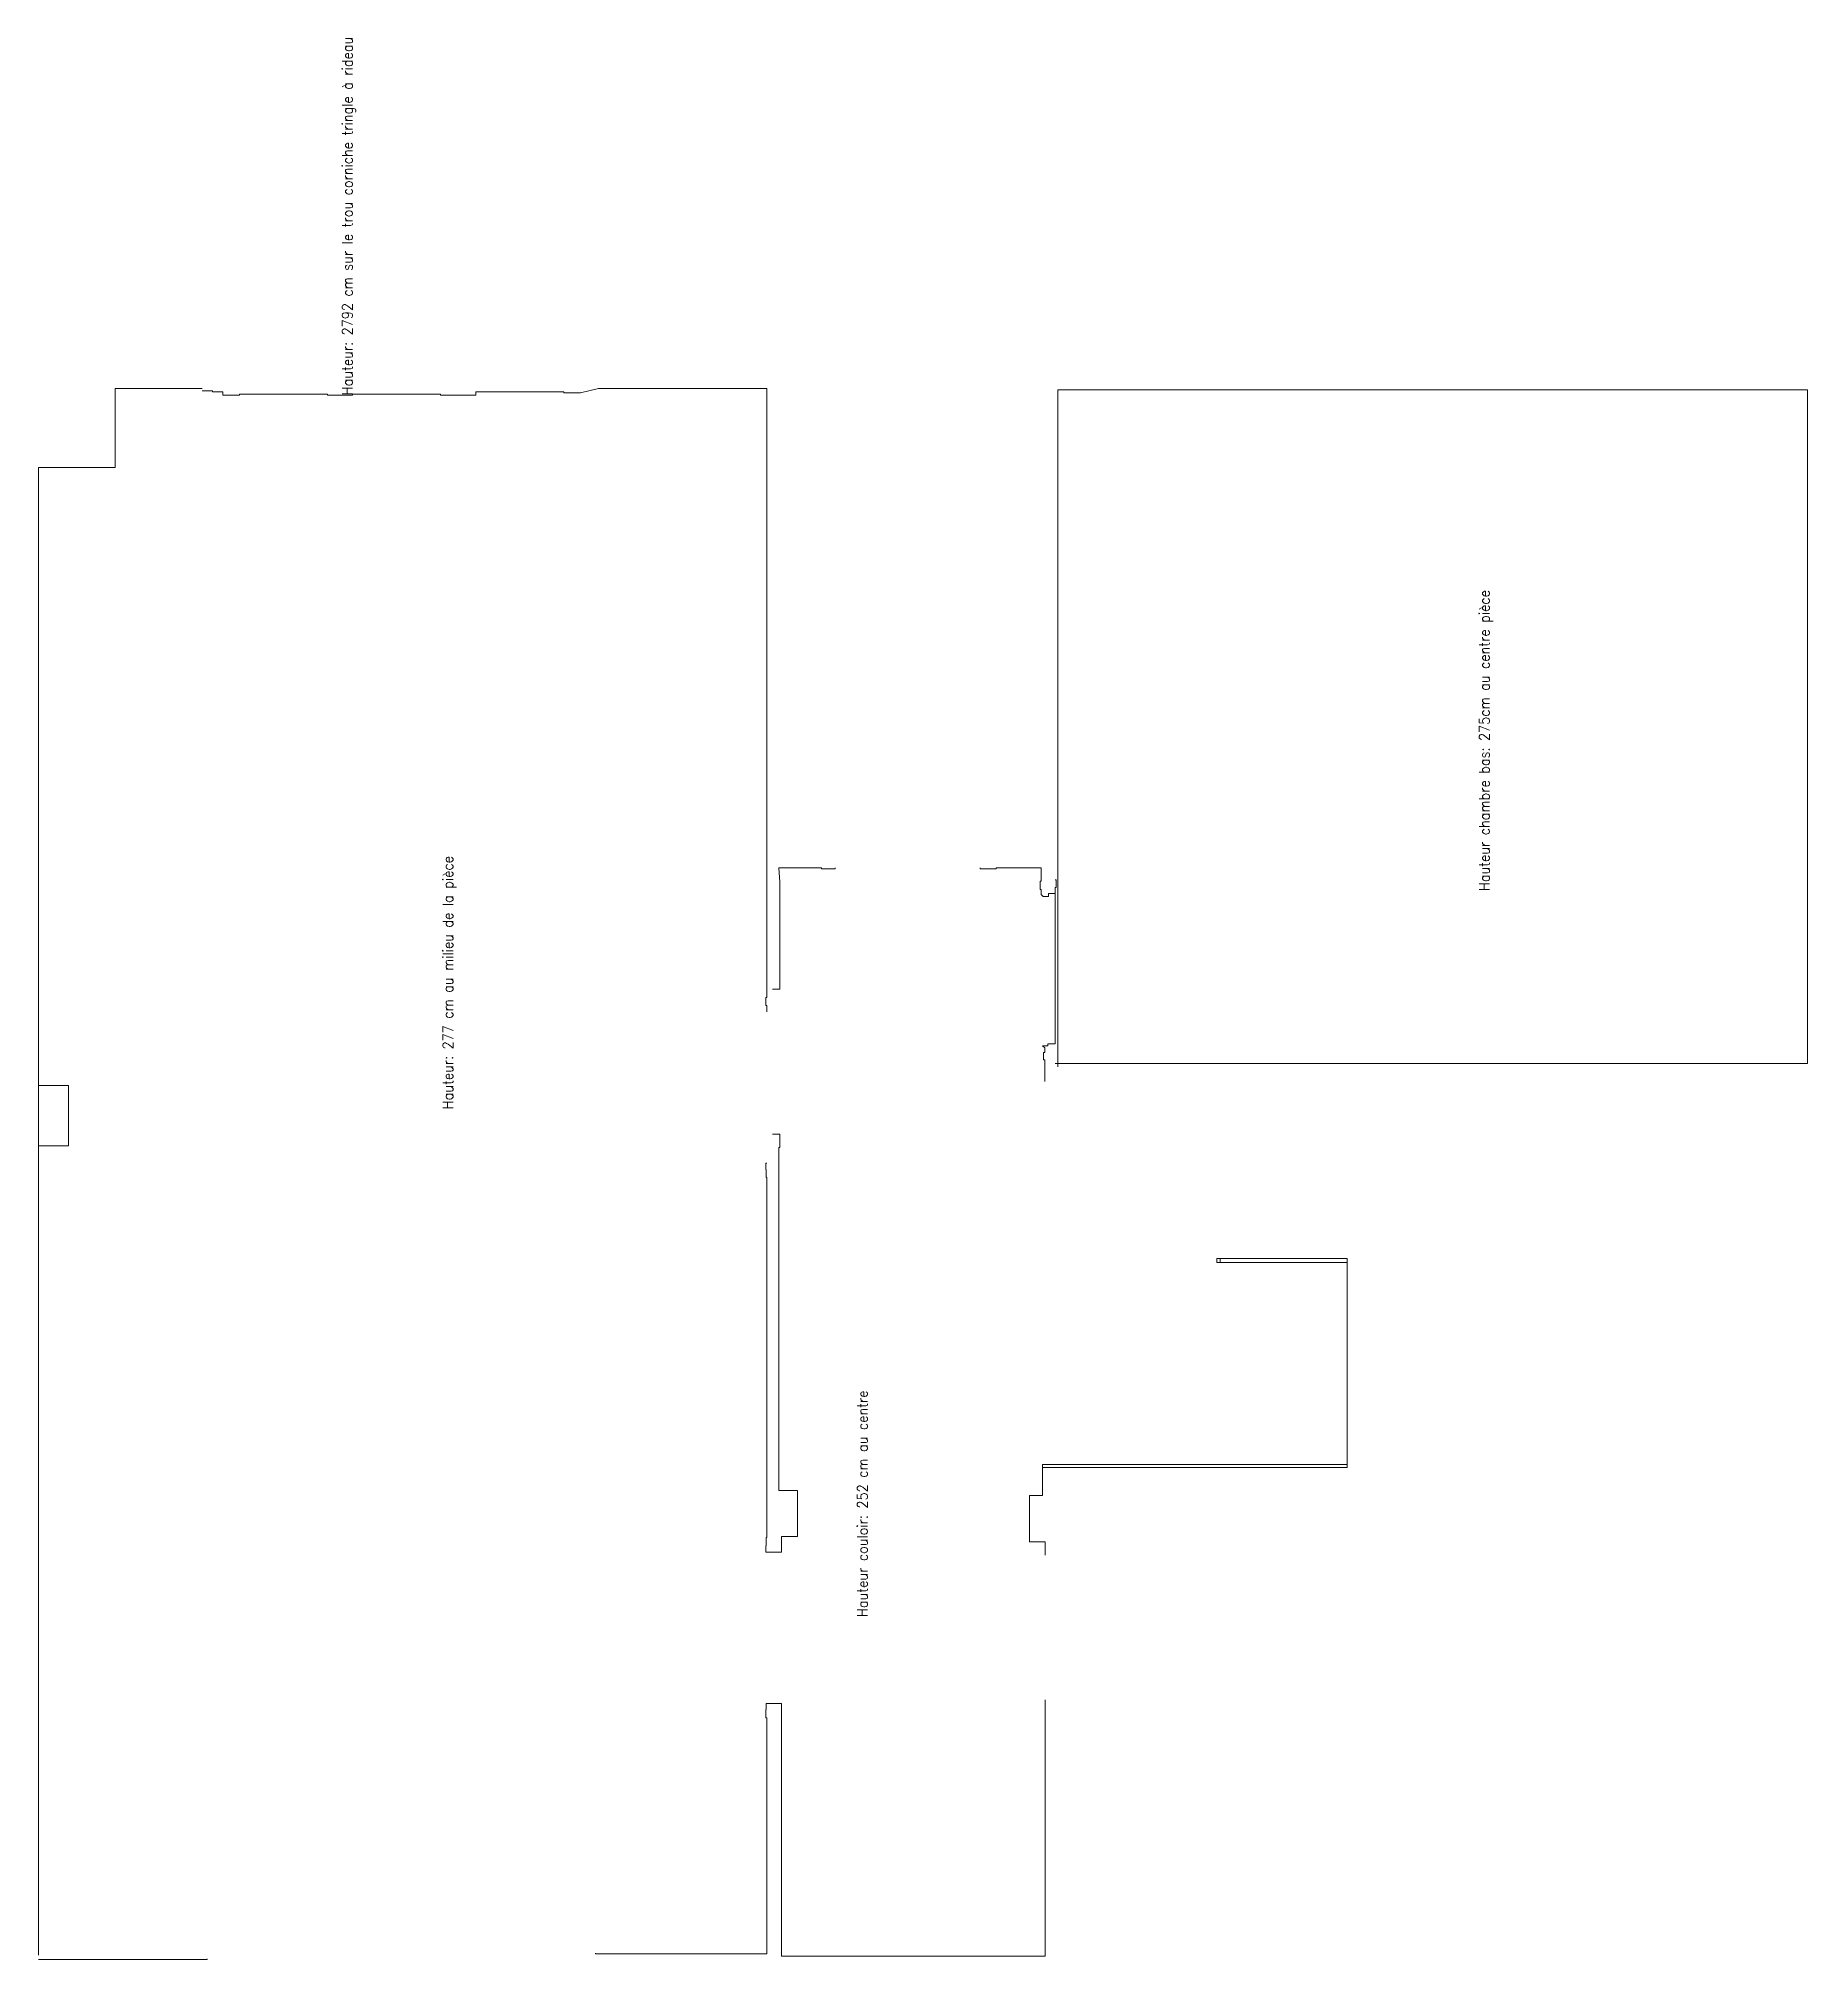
# Model space of a CAD drawing. Extents: x 0 to 853, y -720 to 207.
import ezdxf

# ---------------------------------------------------------------- set-up
doc = ezdxf.new("R2010")
doc.units = 0
doc.layers.get('0').update_dxf_attribs({"linetype": 'CONTINUOUS', "lineweight": 0})
doc.styles.get("Standard").update_dxf_attribs({"font": 'standard'})

msp = doc.modelspace()

# ---------------------------------------------------------------- linework, layer by layer
for p, q in [((37, 0), (37, 38)), ((37, 38), (79, 38)), ((270.2, 38), (261.5, 36)), ((351.4, 38), (270.2, 38)), ((351.4, 38), (351.4, -255.7)), ((853.4, 37.5), (491.8, 37.5)), ((491.8, 37.5), (491.8, -289.3)), ((853.4, -287.7), (853.4, 37.5)), ((79, 37), (84, 37)), ((84, 37), (84, 36.5)), ((84, 36.5), (89, 36.5)), ((89, 36.5), (89, 34.8)), ((89, 34.8), (97, 34.8)), ((97, 34.8), (97, 35.3)), ((97, 35.3), (139.5, 35.3)), ((139.5, 35.3), (139.5, 34.8)), ((139.5, 34.8), (151.5, 34.8)), ((151.5, 34.8), (151.5, 35.3)), ((151.5, 35.3), (194, 35.3)), ((194, 35.3), (194, 34.8)), ((194, 34.8), (211, 34.8)), ((211, 34.8), (211, 36.5)), ((211, 36.5), (253.5, 36.5)), ((253.5, 36.5), (253.5, 36)), ((253.5, 36), (261.5, 36)), ((0, 0), (37, 0)), ((0, 0), (0, -717.8)), ((0, 0), (0, -298.2)), ((357.1, -193.2), (357.6, -200.2)), ((357.1, -193.2), (377.7, -193.2)), ((377.7, -193.2), (377.7, -193.7)), ((377.7, -193.7), (384.4, -193.7)), ((384.4, -193.7), (384.4, -193.2)), ((454.3, -193.2), (454.3, -193.7)), ((461, -193.7), (454.3, -193.7)), ((461, -193.7), (462, -193.7)), ((462, -193.7), (462, -193.2)), ((462, -193.2), (483.7, -193.2)), ((483.7, -193.2), (483.7, -199.6)), ((357.6, -251.7), (357.6, -200.2)), ((483.7, -199.6), (483.2, -199.6)), ((483.2, -199.6), (483.2, -203.6)), ((483.2, -203.6), (483.7, -203.6)), ((483.7, -203.6), (483.7, -206.1)), ((490.9, -199), (490.4, -199)), ((490.4, -205.6), (490.4, -202.7)), ((490.4, -202.7), (490.9, -202.7)), ((490.9, -202.7), (490.9, -199)), ((483.7, -206.1), (484.7, -207.1)), ((484.7, -207.1), (487.2, -207.1)), ((487.2, -207.1), (487.2, -205.6)), ((487.2, -205.6), (490.4, -205.6)), ((490.4, -205.6), (490.4, -278.1)), ((351.4, -255.7), (350.9, -255.7)), ((350.9, -255.7), (350.9, -259.7)), ((354.1, -251.7), (357.6, -251.7)), ((350.9, -259.7), (351.3, -259.7)), ((351.3, -259.7), (351.3, -262.7)), ((351.3, -262.7), (351.4, -262.7)), ((486.9, -279.1), (484.4, -279.1)), ((484.4, -279.1), (485.4, -280.1)), ((485.4, -282.3), (484.9, -282.3)), ((484.9, -282.3), (484.9, -285.8)), ((484.9, -285.8), (485.4, -285.8)), ((485.4, -280.1), (485.4, -282.3)), ((485.4, -285.8), (485.4, -296.3)), ((490.4, -278.1), (486.9, -278.1)), ((486.9, -278.1), (486.9, -279.1)), ((490.4, -287.7), (853.4, -287.7)), ((0, -298.2), (14.5, -298.2)), ((14.5, -298.2), (14.5, -327.4)), ((357.6, -321.7), (354.1, -321.7)), ((357.6, -328.2), (357.6, -321.7)), ((14.5, -327.4), (0, -327.4)), ((0, -327.4), (0, -717.6)), ((357.1, -493.6), (357.1, -328.2)), ((357.1, -328.2), (357.6, -328.2)), ((351.4, -335.7), (350.9, -335.7)), ((350.9, -335.7), (350.9, -338.7)), ((350.9, -338.7), (351, -338.7)), ((351, -338.7), (351, -342.7)), ((351, -342.7), (351.4, -342.7)), ((351.4, -342.7), (351.4, -516.4)), ((568.5, -383.7), (568.5, -381.7)), ((568.5, -381.7), (631.3, -381.7)), ((568.5, -381.7), (570, -381.7)), ((631.3, -383.7), (568.5, -383.7)), ((570, -381.7), (570, -383.7)), ((631.3, -381.7), (631.3, -383.7)), ((631.3, -481.1), (631.3, -383.7)), ((484.4, -482.6), (484.4, -481.1)), ((484.4, -481.1), (631.3, -481.1)), ((631.3, -482.6), (631.3, -481.1)), ((484.4, -496.1), (484.4, -482.6)), ((484.4, -482.6), (631.3, -482.6)), ((366.1, -493.6), (357.1, -493.6)), ((366.1, -515.9), (366.1, -493.6)), ((478.1, -518.4), (478.1, -496.1)), ((478.1, -496.1), (484.4, -496.1)), ((351.1, -520.4), (351.1, -516.4)), ((351.4, -516.4), (351.1, -516.4)), ((358.4, -523.4), (358.4, -515.9)), ((358.4, -515.9), (366.1, -515.9)), ((485.6, -518.4), (478.1, -518.4)), ((485.6, -524.9), (485.6, -518.4)), ((350.9, -523.4), (350.9, -520.4)), ((350.9, -520.4), (351.1, -520.4)), ((351.4, -523.4), (350.9, -523.4)), ((351.4, -523.4), (358.4, -523.4)), ((350.9, -603.4), (350.9, -599.4)), ((350.9, -599.4), (351.1, -599.4)), ((351.1, -599.4), (351.1, -596.4)), ((351.1, -596.4), (351.4, -596.4)), ((351.4, -596.4), (358.4, -596.4)), ((358.4, -596.4), (358.4, -718.4)), ((485.6, -718.4), (485.6, -594.7)), ((351.4, -603.4), (350.9, -603.4)), ((351.4, -717.2), (351.4, -603.4)), ((0, -720), (81.4, -720)), ((81.4, -720), (81.4, -719.7)), ((268.7, -717.2), (268.7, -716.9)), ((351.4, -717.2), (268.7, -717.2)), ((358.4, -718.4), (485.6, -718.4))]:
    msp.add_line(p, q)

# ---------------------------------------------------------------- texts
at = {"color": 2}
for s, p in [('Hauteur: 2792 cm sur le trou corniche tringle à rideau', (151.5, 34.8)), ('Hauteur chambre bas: 275cm au centre pièce', (700, -204.44)), ('Hauteur: 277 cm au milieu de la pièce', (200, -309.72)), ('Hauteur: 277 cm au milieu de la pièce', (200, -309.72)), ('Hauteur: 277 cm au milieu de la pièce', (200, -309.72)), ('Hauteur couloir: 252 cm au centre', (400, -554.72))]:
    msp.add_text(s, height=5, rotation=90, dxfattribs=at).set_placement(p)

doc.saveas('drawing.dxf')
